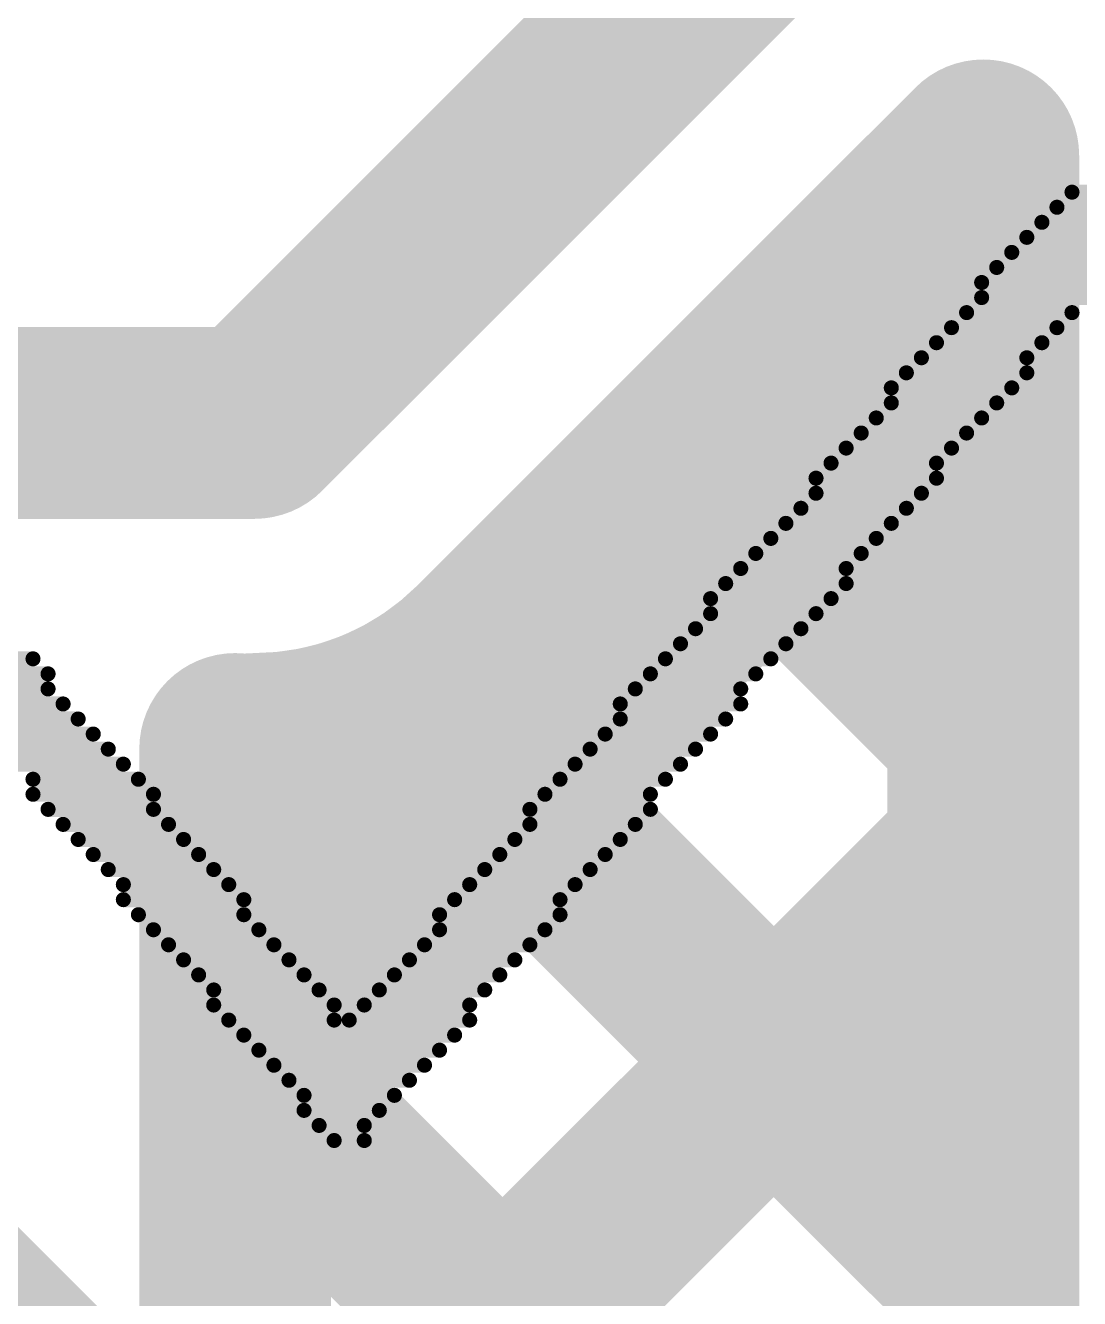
# Model space of a CAD drawing. Header units: inches. Extents: x -0.14 to 1.19, y -0.12 to 0.99.
# Drawn here: x 0.3461 to 0.401, y 0.3293 to 0.3957 of the extents above; entities that cross this region are included whole.
import ezdxf

# ---------------------------------------------------------------- set-up
doc = ezdxf.new("R2010")
doc.units = ezdxf.units.IN
doc.header["$MEASUREMENT"] = 0
for name, color, linetype in [('Bottom Layer', 5, 'Continuous'), ('Bottom Overlay', 54, 'Continuous'), ('Top Layer', 1, 'Continuous')]:
    doc.layers.add(name, color=color, linetype=linetype)

msp = doc.modelspace()

# ---------------------------------------------------------------- linework, layer by layer
at = {"layer": 'Bottom Layer'}
msp.add_lwpolyline([(0.278, 0.372466, 0.04, 0.04, 0), (0.344432, 0.306034, 0.04, 0.04, 0)], format="xyseb", dxfattribs=at)
at = {"layer": 'Bottom Overlay'}
for points in [[(0.400626, 0.387037, 0.000785, 0.000785, 0), (0.408477, 0.387037, 0.000785, 0.000785, 0)], [(0.399841, 0.386252, 0.000785, 0.000785, 0), (0.408477, 0.386252, 0.000785, 0.000785, 0)], [(0.399056, 0.385467, 0.000785, 0.000785, 0), (0.408477, 0.385467, 0.000785, 0.000785, 0)], [(0.398271, 0.384682, 0.000785, 0.000785, 0), (0.408477, 0.384682, 0.000785, 0.000785, 0)], [(0.397486, 0.383897, 0.000785, 0.000785, 0), (0.408477, 0.383897, 0.000785, 0.000785, 0)], [(0.396701, 0.383112, 0.000785, 0.000785, 0), (0.402982, 0.383112, 0.000785, 0.000785, 0)], [(0.395916, 0.382327, 0.000785, 0.000785, 0), (0.402197, 0.382327, 0.000785, 0.000785, 0)], [(0.395916, 0.381542, 0.000785, 0.000785, 0), (0.401411, 0.381542, 0.000785, 0.000785, 0)], [(0.395131, 0.380757, 0.000785, 0.000785, 0), (0.400626, 0.380757, 0.000785, 0.000785, 0)], [(0.394346, 0.379972, 0.000785, 0.000785, 0), (0.399841, 0.379972, 0.000785, 0.000785, 0)], [(0.393561, 0.379187, 0.000785, 0.000785, 0), (0.399056, 0.379187, 0.000785, 0.000785, 0)], [(0.392776, 0.378402, 0.000785, 0.000785, 0), (0.398271, 0.378402, 0.000785, 0.000785, 0)], [(0.391991, 0.377617, 0.000785, 0.000785, 0), (0.398271, 0.377617, 0.000785, 0.000785, 0)], [(0.391206, 0.376832, 0.000785, 0.000785, 0), (0.397486, 0.376832, 0.000785, 0.000785, 0)], [(0.391206, 0.376047, 0.000785, 0.000785, 0), (0.396701, 0.376047, 0.000785, 0.000785, 0)], [(0.390421, 0.375262, 0.000785, 0.000785, 0), (0.395916, 0.375262, 0.000785, 0.000785, 0)], [(0.389636, 0.374476, 0.000785, 0.000785, 0), (0.395131, 0.374476, 0.000785, 0.000785, 0)], [(0.388851, 0.373691, 0.000785, 0.000785, 0), (0.394346, 0.373691, 0.000785, 0.000785, 0)], [(0.388066, 0.372906, 0.000785, 0.000785, 0), (0.393561, 0.372906, 0.000785, 0.000785, 0)], [(0.387281, 0.372121, 0.000785, 0.000785, 0), (0.393561, 0.372121, 0.000785, 0.000785, 0)], [(0.387281, 0.371336, 0.000785, 0.000785, 0), (0.392776, 0.371336, 0.000785, 0.000785, 0)], [(0.386496, 0.370551, 0.000785, 0.000785, 0), (0.391991, 0.370551, 0.000785, 0.000785, 0)], [(0.385711, 0.369766, 0.000785, 0.000785, 0), (0.391206, 0.369766, 0.000785, 0.000785, 0)], [(0.384925, 0.368981, 0.000785, 0.000785, 0), (0.390421, 0.368981, 0.000785, 0.000785, 0)], [(0.38414, 0.368196, 0.000785, 0.000785, 0), (0.389636, 0.368196, 0.000785, 0.000785, 0)], [(0.383355, 0.367411, 0.000785, 0.000785, 0), (0.388851, 0.367411, 0.000785, 0.000785, 0)], [(0.38257, 0.366626, 0.000785, 0.000785, 0), (0.388851, 0.366626, 0.000785, 0.000785, 0)], [(0.381785, 0.365841, 0.000785, 0.000785, 0), (0.388066, 0.365841, 0.000785, 0.000785, 0)], [(0.381785, 0.365056, 0.000785, 0.000785, 0), (0.387281, 0.365056, 0.000785, 0.000785, 0)], [(0.381, 0.364271, 0.000785, 0.000785, 0), (0.386496, 0.364271, 0.000785, 0.000785, 0)], [(0.380215, 0.363486, 0.000785, 0.000785, 0), (0.385711, 0.363486, 0.000785, 0.000785, 0)], [(0.340963, 0.362701, 0.000785, 0.000785, 0), (0.346458, 0.362701, 0.000785, 0.000785, 0)], [(0.37943, 0.362701, 0.000785, 0.000785, 0), (0.384925, 0.362701, 0.000785, 0.000785, 0)], [(0.341748, 0.361916, 0.000785, 0.000785, 0), (0.347243, 0.361916, 0.000785, 0.000785, 0)], [(0.378645, 0.361916, 0.000785, 0.000785, 0), (0.38414, 0.361916, 0.000785, 0.000785, 0)], [(0.341748, 0.361131, 0.000785, 0.000785, 0), (0.347243, 0.361131, 0.000785, 0.000785, 0)], [(0.37786, 0.361131, 0.000785, 0.000785, 0), (0.383355, 0.361131, 0.000785, 0.000785, 0)], [(0.342533, 0.360346, 0.000785, 0.000785, 0), (0.348028, 0.360346, 0.000785, 0.000785, 0)], [(0.377075, 0.360346, 0.000785, 0.000785, 0), (0.383355, 0.360346, 0.000785, 0.000785, 0)], [(0.343318, 0.359561, 0.000785, 0.000785, 0), (0.348813, 0.359561, 0.000785, 0.000785, 0)], [(0.377075, 0.359561, 0.000785, 0.000785, 0), (0.38257, 0.359561, 0.000785, 0.000785, 0)], [(0.344103, 0.358776, 0.000785, 0.000785, 0), (0.349598, 0.358776, 0.000785, 0.000785, 0)], [(0.37629, 0.358776, 0.000785, 0.000785, 0), (0.381785, 0.358776, 0.000785, 0.000785, 0)], [(0.344888, 0.35799, 0.000785, 0.000785, 0), (0.350384, 0.35799, 0.000785, 0.000785, 0)], [(0.375505, 0.35799, 0.000785, 0.000785, 0), (0.381, 0.35799, 0.000785, 0.000785, 0)], [(0.345673, 0.357206, 0.000785, 0.000785, 0), (0.351169, 0.357206, 0.000785, 0.000785, 0)], [(0.37472, 0.357206, 0.000785, 0.000785, 0), (0.380215, 0.357206, 0.000785, 0.000785, 0)], [(0.346458, 0.35642, 0.000785, 0.000785, 0), (0.351954, 0.35642, 0.000785, 0.000785, 0)], [(0.373935, 0.35642, 0.000785, 0.000785, 0), (0.37943, 0.35642, 0.000785, 0.000785, 0)], [(0.346458, 0.355635, 0.000785, 0.000785, 0), (0.352739, 0.355635, 0.000785, 0.000785, 0)], [(0.37315, 0.355635, 0.000785, 0.000785, 0), (0.378645, 0.355635, 0.000785, 0.000785, 0)], [(0.347243, 0.35485, 0.000785, 0.000785, 0), (0.352739, 0.35485, 0.000785, 0.000785, 0)], [(0.372365, 0.35485, 0.000785, 0.000785, 0), (0.378645, 0.35485, 0.000785, 0.000785, 0)], [(0.348028, 0.354065, 0.000785, 0.000785, 0), (0.353524, 0.354065, 0.000785, 0.000785, 0)], [(0.372365, 0.354065, 0.000785, 0.000785, 0), (0.37786, 0.354065, 0.000785, 0.000785, 0)], [(0.348813, 0.35328, 0.000785, 0.000785, 0), (0.354309, 0.35328, 0.000785, 0.000785, 0)], [(0.37158, 0.35328, 0.000785, 0.000785, 0), (0.377075, 0.35328, 0.000785, 0.000785, 0)], [(0.349598, 0.352495, 0.000785, 0.000785, 0), (0.355094, 0.352495, 0.000785, 0.000785, 0)], [(0.370795, 0.352495, 0.000785, 0.000785, 0), (0.37629, 0.352495, 0.000785, 0.000785, 0)], [(0.350384, 0.35171, 0.000785, 0.000785, 0), (0.355879, 0.35171, 0.000785, 0.000785, 0)], [(0.37001, 0.35171, 0.000785, 0.000785, 0), (0.375505, 0.35171, 0.000785, 0.000785, 0)], [(0.351169, 0.350925, 0.000785, 0.000785, 0), (0.356664, 0.350925, 0.000785, 0.000785, 0)], [(0.369225, 0.350925, 0.000785, 0.000785, 0), (0.37472, 0.350925, 0.000785, 0.000785, 0)], [(0.351169, 0.35014, 0.000785, 0.000785, 0), (0.357449, 0.35014, 0.000785, 0.000785, 0)], [(0.36844, 0.35014, 0.000785, 0.000785, 0), (0.373935, 0.35014, 0.000785, 0.000785, 0)], [(0.351954, 0.349355, 0.000785, 0.000785, 0), (0.357449, 0.349355, 0.000785, 0.000785, 0)], [(0.367654, 0.349355, 0.000785, 0.000785, 0), (0.373935, 0.349355, 0.000785, 0.000785, 0)], [(0.352739, 0.34857, 0.000785, 0.000785, 0), (0.358234, 0.34857, 0.000785, 0.000785, 0)], [(0.367654, 0.34857, 0.000785, 0.000785, 0), (0.37315, 0.34857, 0.000785, 0.000785, 0)], [(0.353524, 0.347785, 0.000785, 0.000785, 0), (0.359019, 0.347785, 0.000785, 0.000785, 0)], [(0.366869, 0.347785, 0.000785, 0.000785, 0), (0.372365, 0.347785, 0.000785, 0.000785, 0)], [(0.354309, 0.347, 0.000785, 0.000785, 0), (0.359804, 0.347, 0.000785, 0.000785, 0)], [(0.366084, 0.347, 0.000785, 0.000785, 0), (0.37158, 0.347, 0.000785, 0.000785, 0)], [(0.355094, 0.346215, 0.000785, 0.000785, 0), (0.360589, 0.346215, 0.000785, 0.000785, 0)], [(0.365299, 0.346215, 0.000785, 0.000785, 0), (0.370795, 0.346215, 0.000785, 0.000785, 0)], [(0.355879, 0.34543, 0.000785, 0.000785, 0), (0.361374, 0.34543, 0.000785, 0.000785, 0)], [(0.364514, 0.34543, 0.000785, 0.000785, 0), (0.37001, 0.34543, 0.000785, 0.000785, 0)], [(0.355879, 0.344645, 0.000785, 0.000785, 0), (0.362159, 0.344645, 0.000785, 0.000785, 0)], [(0.363729, 0.344645, 0.000785, 0.000785, 0), (0.369225, 0.344645, 0.000785, 0.000785, 0)], [(0.356664, 0.34386, 0.000785, 0.000785, 0), (0.362159, 0.34386, 0.000785, 0.000785, 0)], [(0.362944, 0.34386, 0.000785, 0.000785, 0), (0.369225, 0.34386, 0.000785, 0.000785, 0)], [(0.357449, 0.343075, 0.000785, 0.000785, 0), (0.36844, 0.343075, 0.000785, 0.000785, 0)], [(0.358234, 0.34229, 0.000785, 0.000785, 0), (0.367654, 0.34229, 0.000785, 0.000785, 0)], [(0.359019, 0.341505, 0.000785, 0.000785, 0), (0.366869, 0.341505, 0.000785, 0.000785, 0)], [(0.359804, 0.34072, 0.000785, 0.000785, 0), (0.366084, 0.34072, 0.000785, 0.000785, 0)], [(0.360589, 0.339934, 0.000785, 0.000785, 0), (0.365299, 0.339934, 0.000785, 0.000785, 0)], [(0.360589, 0.339149, 0.000785, 0.000785, 0), (0.364514, 0.339149, 0.000785, 0.000785, 0)], [(0.361374, 0.338364, 0.000785, 0.000785, 0), (0.363729, 0.338364, 0.000785, 0.000785, 0)], [(0.362159, 0.337579, 0.000785, 0.000785, 0), (0.363729, 0.337579, 0.000785, 0.000785, 0)]]:
    msp.add_lwpolyline(points, format="xyseb", dxfattribs=at)
for points in [[(0.40043, 0.387037, 0.000392, 0.000392, 1), (0.400823, 0.387037, 0.000392, 0.000392, 1)], [(0.399645, 0.386252, 0.000392, 0.000392, 1), (0.400038, 0.386252, 0.000392, 0.000392, 1)], [(0.39886, 0.385467, 0.000392, 0.000392, 1), (0.399253, 0.385467, 0.000392, 0.000392, 1)], [(0.398075, 0.384682, 0.000392, 0.000392, 1), (0.398467, 0.384682, 0.000392, 0.000392, 1)], [(0.39729, 0.383897, 0.000392, 0.000392, 1), (0.397682, 0.383897, 0.000392, 0.000392, 1)], [(0.396505, 0.383112, 0.000392, 0.000392, 1), (0.396897, 0.383112, 0.000392, 0.000392, 1)], [(0.39572, 0.382327, 0.000392, 0.000392, 1), (0.396112, 0.382327, 0.000392, 0.000392, 1)], [(0.39572, 0.381542, 0.000392, 0.000392, 1), (0.396112, 0.381542, 0.000392, 0.000392, 1)], [(0.394935, 0.380757, 0.000392, 0.000392, 1), (0.395327, 0.380757, 0.000392, 0.000392, 1)], [(0.40043, 0.380757, 0.000392, 0.000392, 1), (0.400823, 0.380757, 0.000392, 0.000392, 1)], [(0.39415, 0.379972, 0.000392, 0.000392, 1), (0.394542, 0.379972, 0.000392, 0.000392, 1)], [(0.399645, 0.379972, 0.000392, 0.000392, 1), (0.400038, 0.379972, 0.000392, 0.000392, 1)], [(0.393365, 0.379187, 0.000392, 0.000392, 1), (0.393757, 0.379187, 0.000392, 0.000392, 1)], [(0.39886, 0.379187, 0.000392, 0.000392, 1), (0.399253, 0.379187, 0.000392, 0.000392, 1)], [(0.39258, 0.378402, 0.000392, 0.000392, 1), (0.392972, 0.378402, 0.000392, 0.000392, 1)], [(0.398075, 0.378402, 0.000392, 0.000392, 1), (0.398467, 0.378402, 0.000392, 0.000392, 1)], [(0.391795, 0.377617, 0.000392, 0.000392, 1), (0.392187, 0.377617, 0.000392, 0.000392, 1)], [(0.398075, 0.377617, 0.000392, 0.000392, 1), (0.398467, 0.377617, 0.000392, 0.000392, 1)], [(0.39101, 0.376832, 0.000392, 0.000392, 1), (0.391402, 0.376832, 0.000392, 0.000392, 1)], [(0.39729, 0.376832, 0.000392, 0.000392, 1), (0.397682, 0.376832, 0.000392, 0.000392, 1)], [(0.39101, 0.376047, 0.000392, 0.000392, 1), (0.391402, 0.376047, 0.000392, 0.000392, 1)], [(0.396505, 0.376047, 0.000392, 0.000392, 1), (0.396897, 0.376047, 0.000392, 0.000392, 1)], [(0.390225, 0.375262, 0.000392, 0.000392, 1), (0.390617, 0.375262, 0.000392, 0.000392, 1)], [(0.39572, 0.375262, 0.000392, 0.000392, 1), (0.396112, 0.375262, 0.000392, 0.000392, 1)], [(0.38944, 0.374476, 0.000392, 0.000392, 1), (0.389832, 0.374476, 0.000392, 0.000392, 1)], [(0.394935, 0.374476, 0.000392, 0.000392, 1), (0.395327, 0.374476, 0.000392, 0.000392, 1)], [(0.388655, 0.373691, 0.000392, 0.000392, 1), (0.389047, 0.373691, 0.000392, 0.000392, 1)], [(0.39415, 0.373691, 0.000392, 0.000392, 1), (0.394542, 0.373691, 0.000392, 0.000392, 1)], [(0.387869, 0.372906, 0.000392, 0.000392, 1), (0.388262, 0.372906, 0.000392, 0.000392, 1)], [(0.393365, 0.372906, 0.000392, 0.000392, 1), (0.393757, 0.372906, 0.000392, 0.000392, 1)], [(0.387084, 0.372121, 0.000392, 0.000392, 1), (0.387477, 0.372121, 0.000392, 0.000392, 1)], [(0.393365, 0.372121, 0.000392, 0.000392, 1), (0.393757, 0.372121, 0.000392, 0.000392, 1)], [(0.387084, 0.371336, 0.000392, 0.000392, 1), (0.387477, 0.371336, 0.000392, 0.000392, 1)], [(0.39258, 0.371336, 0.000392, 0.000392, 1), (0.392972, 0.371336, 0.000392, 0.000392, 1)], [(0.386299, 0.370551, 0.000392, 0.000392, 1), (0.386692, 0.370551, 0.000392, 0.000392, 1)], [(0.391795, 0.370551, 0.000392, 0.000392, 1), (0.392187, 0.370551, 0.000392, 0.000392, 1)], [(0.385514, 0.369766, 0.000392, 0.000392, 1), (0.385907, 0.369766, 0.000392, 0.000392, 1)], [(0.39101, 0.369766, 0.000392, 0.000392, 1), (0.391402, 0.369766, 0.000392, 0.000392, 1)], [(0.384729, 0.368981, 0.000392, 0.000392, 1), (0.385122, 0.368981, 0.000392, 0.000392, 1)], [(0.390225, 0.368981, 0.000392, 0.000392, 1), (0.390617, 0.368981, 0.000392, 0.000392, 1)], [(0.383944, 0.368196, 0.000392, 0.000392, 1), (0.384337, 0.368196, 0.000392, 0.000392, 1)], [(0.38944, 0.368196, 0.000392, 0.000392, 1), (0.389832, 0.368196, 0.000392, 0.000392, 1)], [(0.383159, 0.367411, 0.000392, 0.000392, 1), (0.383552, 0.367411, 0.000392, 0.000392, 1)], [(0.388655, 0.367411, 0.000392, 0.000392, 1), (0.389047, 0.367411, 0.000392, 0.000392, 1)], [(0.382374, 0.366626, 0.000392, 0.000392, 1), (0.382767, 0.366626, 0.000392, 0.000392, 1)], [(0.388655, 0.366626, 0.000392, 0.000392, 1), (0.389047, 0.366626, 0.000392, 0.000392, 1)], [(0.381589, 0.365841, 0.000392, 0.000392, 1), (0.381981, 0.365841, 0.000392, 0.000392, 1)], [(0.387869, 0.365841, 0.000392, 0.000392, 1), (0.388262, 0.365841, 0.000392, 0.000392, 1)], [(0.381589, 0.365056, 0.000392, 0.000392, 1), (0.381981, 0.365056, 0.000392, 0.000392, 1)], [(0.387084, 0.365056, 0.000392, 0.000392, 1), (0.387477, 0.365056, 0.000392, 0.000392, 1)], [(0.380804, 0.364271, 0.000392, 0.000392, 1), (0.381196, 0.364271, 0.000392, 0.000392, 1)], [(0.386299, 0.364271, 0.000392, 0.000392, 1), (0.386692, 0.364271, 0.000392, 0.000392, 1)], [(0.380019, 0.363486, 0.000392, 0.000392, 1), (0.380412, 0.363486, 0.000392, 0.000392, 1)], [(0.385514, 0.363486, 0.000392, 0.000392, 1), (0.385907, 0.363486, 0.000392, 0.000392, 1)], [(0.346262, 0.362701, 0.000392, 0.000392, 1), (0.346654, 0.362701, 0.000392, 0.000392, 1)], [(0.379234, 0.362701, 0.000392, 0.000392, 1), (0.379626, 0.362701, 0.000392, 0.000392, 1)], [(0.384729, 0.362701, 0.000392, 0.000392, 1), (0.385122, 0.362701, 0.000392, 0.000392, 1)], [(0.347047, 0.361916, 0.000392, 0.000392, 1), (0.34744, 0.361916, 0.000392, 0.000392, 1)], [(0.378449, 0.361916, 0.000392, 0.000392, 1), (0.378841, 0.361916, 0.000392, 0.000392, 1)], [(0.383944, 0.361916, 0.000392, 0.000392, 1), (0.384337, 0.361916, 0.000392, 0.000392, 1)], [(0.347047, 0.361131, 0.000392, 0.000392, 1), (0.34744, 0.361131, 0.000392, 0.000392, 1)], [(0.377664, 0.361131, 0.000392, 0.000392, 1), (0.378056, 0.361131, 0.000392, 0.000392, 1)], [(0.383159, 0.361131, 0.000392, 0.000392, 1), (0.383552, 0.361131, 0.000392, 0.000392, 1)], [(0.347832, 0.360346, 0.000392, 0.000392, 1), (0.348224, 0.360346, 0.000392, 0.000392, 1)], [(0.376879, 0.360346, 0.000392, 0.000392, 1), (0.377271, 0.360346, 0.000392, 0.000392, 1)], [(0.383159, 0.360346, 0.000392, 0.000392, 1), (0.383552, 0.360346, 0.000392, 0.000392, 1)], [(0.348617, 0.359561, 0.000392, 0.000392, 1), (0.34901, 0.359561, 0.000392, 0.000392, 1)], [(0.376879, 0.359561, 0.000392, 0.000392, 1), (0.377271, 0.359561, 0.000392, 0.000392, 1)], [(0.382374, 0.359561, 0.000392, 0.000392, 1), (0.382767, 0.359561, 0.000392, 0.000392, 1)], [(0.349402, 0.358776, 0.000392, 0.000392, 1), (0.349795, 0.358776, 0.000392, 0.000392, 1)], [(0.376094, 0.358776, 0.000392, 0.000392, 1), (0.376486, 0.358776, 0.000392, 0.000392, 1)], [(0.381589, 0.358776, 0.000392, 0.000392, 1), (0.381981, 0.358776, 0.000392, 0.000392, 1)], [(0.350187, 0.35799, 0.000392, 0.000392, 1), (0.35058, 0.35799, 0.000392, 0.000392, 1)], [(0.375309, 0.35799, 0.000392, 0.000392, 1), (0.375701, 0.35799, 0.000392, 0.000392, 1)], [(0.380804, 0.35799, 0.000392, 0.000392, 1), (0.381196, 0.35799, 0.000392, 0.000392, 1)], [(0.350972, 0.357206, 0.000392, 0.000392, 1), (0.351365, 0.357206, 0.000392, 0.000392, 1)], [(0.374524, 0.357206, 0.000392, 0.000392, 1), (0.374916, 0.357206, 0.000392, 0.000392, 1)], [(0.380019, 0.357206, 0.000392, 0.000392, 1), (0.380412, 0.357206, 0.000392, 0.000392, 1)], [(0.346262, 0.35642, 0.000392, 0.000392, 1), (0.346654, 0.35642, 0.000392, 0.000392, 1)], [(0.351757, 0.35642, 0.000392, 0.000392, 1), (0.35215, 0.35642, 0.000392, 0.000392, 1)], [(0.373739, 0.35642, 0.000392, 0.000392, 1), (0.374131, 0.35642, 0.000392, 0.000392, 1)], [(0.379234, 0.35642, 0.000392, 0.000392, 1), (0.379626, 0.35642, 0.000392, 0.000392, 1)], [(0.346262, 0.355635, 0.000392, 0.000392, 1), (0.346654, 0.355635, 0.000392, 0.000392, 1)], [(0.352542, 0.355635, 0.000392, 0.000392, 1), (0.352935, 0.355635, 0.000392, 0.000392, 1)], [(0.372954, 0.355635, 0.000392, 0.000392, 1), (0.373346, 0.355635, 0.000392, 0.000392, 1)], [(0.378449, 0.355635, 0.000392, 0.000392, 1), (0.378841, 0.355635, 0.000392, 0.000392, 1)], [(0.347047, 0.35485, 0.000392, 0.000392, 1), (0.34744, 0.35485, 0.000392, 0.000392, 1)], [(0.352542, 0.35485, 0.000392, 0.000392, 1), (0.352935, 0.35485, 0.000392, 0.000392, 1)], [(0.372169, 0.35485, 0.000392, 0.000392, 1), (0.372561, 0.35485, 0.000392, 0.000392, 1)], [(0.378449, 0.35485, 0.000392, 0.000392, 1), (0.378841, 0.35485, 0.000392, 0.000392, 1)], [(0.347832, 0.354065, 0.000392, 0.000392, 1), (0.348224, 0.354065, 0.000392, 0.000392, 1)], [(0.353328, 0.354065, 0.000392, 0.000392, 1), (0.35372, 0.354065, 0.000392, 0.000392, 1)], [(0.372169, 0.354065, 0.000392, 0.000392, 1), (0.372561, 0.354065, 0.000392, 0.000392, 1)], [(0.377664, 0.354065, 0.000392, 0.000392, 1), (0.378056, 0.354065, 0.000392, 0.000392, 1)], [(0.348617, 0.35328, 0.000392, 0.000392, 1), (0.34901, 0.35328, 0.000392, 0.000392, 1)], [(0.354112, 0.35328, 0.000392, 0.000392, 1), (0.354505, 0.35328, 0.000392, 0.000392, 1)], [(0.371383, 0.35328, 0.000392, 0.000392, 1), (0.371776, 0.35328, 0.000392, 0.000392, 1)], [(0.376879, 0.35328, 0.000392, 0.000392, 1), (0.377271, 0.35328, 0.000392, 0.000392, 1)], [(0.349402, 0.352495, 0.000392, 0.000392, 1), (0.349795, 0.352495, 0.000392, 0.000392, 1)], [(0.354897, 0.352495, 0.000392, 0.000392, 1), (0.35529, 0.352495, 0.000392, 0.000392, 1)], [(0.370598, 0.352495, 0.000392, 0.000392, 1), (0.370991, 0.352495, 0.000392, 0.000392, 1)], [(0.376094, 0.352495, 0.000392, 0.000392, 1), (0.376486, 0.352495, 0.000392, 0.000392, 1)], [(0.350187, 0.35171, 0.000392, 0.000392, 1), (0.35058, 0.35171, 0.000392, 0.000392, 1)], [(0.355683, 0.35171, 0.000392, 0.000392, 1), (0.356075, 0.35171, 0.000392, 0.000392, 1)], [(0.369813, 0.35171, 0.000392, 0.000392, 1), (0.370206, 0.35171, 0.000392, 0.000392, 1)], [(0.375309, 0.35171, 0.000392, 0.000392, 1), (0.375701, 0.35171, 0.000392, 0.000392, 1)], [(0.350972, 0.350925, 0.000392, 0.000392, 1), (0.351365, 0.350925, 0.000392, 0.000392, 1)], [(0.356468, 0.350925, 0.000392, 0.000392, 1), (0.35686, 0.350925, 0.000392, 0.000392, 1)], [(0.369028, 0.350925, 0.000392, 0.000392, 1), (0.369421, 0.350925, 0.000392, 0.000392, 1)], [(0.374524, 0.350925, 0.000392, 0.000392, 1), (0.374916, 0.350925, 0.000392, 0.000392, 1)], [(0.350972, 0.35014, 0.000392, 0.000392, 1), (0.351365, 0.35014, 0.000392, 0.000392, 1)], [(0.357253, 0.35014, 0.000392, 0.000392, 1), (0.357645, 0.35014, 0.000392, 0.000392, 1)], [(0.368243, 0.35014, 0.000392, 0.000392, 1), (0.368636, 0.35014, 0.000392, 0.000392, 1)], [(0.373739, 0.35014, 0.000392, 0.000392, 1), (0.374131, 0.35014, 0.000392, 0.000392, 1)], [(0.351757, 0.349355, 0.000392, 0.000392, 1), (0.35215, 0.349355, 0.000392, 0.000392, 1)], [(0.357253, 0.349355, 0.000392, 0.000392, 1), (0.357645, 0.349355, 0.000392, 0.000392, 1)], [(0.367458, 0.349355, 0.000392, 0.000392, 1), (0.367851, 0.349355, 0.000392, 0.000392, 1)], [(0.373739, 0.349355, 0.000392, 0.000392, 1), (0.374131, 0.349355, 0.000392, 0.000392, 1)], [(0.352542, 0.34857, 0.000392, 0.000392, 1), (0.352935, 0.34857, 0.000392, 0.000392, 1)], [(0.358038, 0.34857, 0.000392, 0.000392, 1), (0.35843, 0.34857, 0.000392, 0.000392, 1)], [(0.367458, 0.34857, 0.000392, 0.000392, 1), (0.367851, 0.34857, 0.000392, 0.000392, 1)], [(0.372954, 0.34857, 0.000392, 0.000392, 1), (0.373346, 0.34857, 0.000392, 0.000392, 1)], [(0.353328, 0.347785, 0.000392, 0.000392, 1), (0.35372, 0.347785, 0.000392, 0.000392, 1)], [(0.358823, 0.347785, 0.000392, 0.000392, 1), (0.359215, 0.347785, 0.000392, 0.000392, 1)], [(0.366673, 0.347785, 0.000392, 0.000392, 1), (0.367066, 0.347785, 0.000392, 0.000392, 1)], [(0.372169, 0.347785, 0.000392, 0.000392, 1), (0.372561, 0.347785, 0.000392, 0.000392, 1)], [(0.354112, 0.347, 0.000392, 0.000392, 1), (0.354505, 0.347, 0.000392, 0.000392, 1)], [(0.359608, 0.347, 0.000392, 0.000392, 1), (0.36, 0.347, 0.000392, 0.000392, 1)], [(0.365888, 0.347, 0.000392, 0.000392, 1), (0.366281, 0.347, 0.000392, 0.000392, 1)], [(0.371383, 0.347, 0.000392, 0.000392, 1), (0.371776, 0.347, 0.000392, 0.000392, 1)], [(0.354897, 0.346215, 0.000392, 0.000392, 1), (0.35529, 0.346215, 0.000392, 0.000392, 1)], [(0.360393, 0.346215, 0.000392, 0.000392, 1), (0.360785, 0.346215, 0.000392, 0.000392, 1)], [(0.365103, 0.346215, 0.000392, 0.000392, 1), (0.365496, 0.346215, 0.000392, 0.000392, 1)], [(0.370598, 0.346215, 0.000392, 0.000392, 1), (0.370991, 0.346215, 0.000392, 0.000392, 1)], [(0.355683, 0.34543, 0.000392, 0.000392, 1), (0.356075, 0.34543, 0.000392, 0.000392, 1)], [(0.361178, 0.34543, 0.000392, 0.000392, 1), (0.36157, 0.34543, 0.000392, 0.000392, 1)], [(0.364318, 0.34543, 0.000392, 0.000392, 1), (0.36471, 0.34543, 0.000392, 0.000392, 1)], [(0.369813, 0.34543, 0.000392, 0.000392, 1), (0.370206, 0.34543, 0.000392, 0.000392, 1)], [(0.355683, 0.344645, 0.000392, 0.000392, 1), (0.356075, 0.344645, 0.000392, 0.000392, 1)], [(0.361963, 0.344645, 0.000392, 0.000392, 1), (0.362355, 0.344645, 0.000392, 0.000392, 1)], [(0.363533, 0.344645, 0.000392, 0.000392, 1), (0.363926, 0.344645, 0.000392, 0.000392, 1)], [(0.369028, 0.344645, 0.000392, 0.000392, 1), (0.369421, 0.344645, 0.000392, 0.000392, 1)], [(0.356468, 0.34386, 0.000392, 0.000392, 1), (0.35686, 0.34386, 0.000392, 0.000392, 1)], [(0.361963, 0.34386, 0.000392, 0.000392, 1), (0.362355, 0.34386, 0.000392, 0.000392, 1)], [(0.362748, 0.34386, 0.000392, 0.000392, 1), (0.36314, 0.34386, 0.000392, 0.000392, 1)], [(0.369028, 0.34386, 0.000392, 0.000392, 1), (0.369421, 0.34386, 0.000392, 0.000392, 1)], [(0.357253, 0.343075, 0.000392, 0.000392, 1), (0.357645, 0.343075, 0.000392, 0.000392, 1)], [(0.368243, 0.343075, 0.000392, 0.000392, 1), (0.368636, 0.343075, 0.000392, 0.000392, 1)], [(0.358038, 0.34229, 0.000392, 0.000392, 1), (0.35843, 0.34229, 0.000392, 0.000392, 1)], [(0.367458, 0.34229, 0.000392, 0.000392, 1), (0.367851, 0.34229, 0.000392, 0.000392, 1)], [(0.358823, 0.341505, 0.000392, 0.000392, 1), (0.359215, 0.341505, 0.000392, 0.000392, 1)], [(0.366673, 0.341505, 0.000392, 0.000392, 1), (0.367066, 0.341505, 0.000392, 0.000392, 1)], [(0.359608, 0.34072, 0.000392, 0.000392, 1), (0.36, 0.34072, 0.000392, 0.000392, 1)], [(0.365888, 0.34072, 0.000392, 0.000392, 1), (0.366281, 0.34072, 0.000392, 0.000392, 1)], [(0.360393, 0.339934, 0.000392, 0.000392, 1), (0.360785, 0.339934, 0.000392, 0.000392, 1)], [(0.365103, 0.339934, 0.000392, 0.000392, 1), (0.365496, 0.339934, 0.000392, 0.000392, 1)], [(0.360393, 0.339149, 0.000392, 0.000392, 1), (0.360785, 0.339149, 0.000392, 0.000392, 1)], [(0.364318, 0.339149, 0.000392, 0.000392, 1), (0.36471, 0.339149, 0.000392, 0.000392, 1)], [(0.361178, 0.338364, 0.000392, 0.000392, 1), (0.36157, 0.338364, 0.000392, 0.000392, 1)], [(0.363533, 0.338364, 0.000392, 0.000392, 1), (0.363926, 0.338364, 0.000392, 0.000392, 1)], [(0.361963, 0.337579, 0.000392, 0.000392, 1), (0.362355, 0.337579, 0.000392, 0.000392, 1)], [(0.363533, 0.337579, 0.000392, 0.000392, 1), (0.363926, 0.337579, 0.000392, 0.000392, 1)]]:
    msp.add_lwpolyline(points, format="xyseb", close=True, dxfattribs=at)
at = {"layer": 'Top Layer'}
for points in [[(0.358, 0.375, 0.01, 0.01, 0), (0.389, 0.406, 0.01, 0.01, 0)], [(0.37004, 0.362998, 0.01, 0.01, 0), (0.396, 0.388958, 0.01, 0.01, 0)], [(0.396, 0.289037, 0.01, 0.01, 0), (0.396, 0.388958, 0.01, 0.01, 0)], [(0.357, 0.341903, 0.01, 0.01, 0), (0.396, 0.380903, 0.01, 0.01, 0)], [(0.357, 0.341903, 0.01, 0.01, 0), (0.396, 0.380903, 0.01, 0.01, 0)], [(0.319685, 0.375, 0.01, 0.01, 0), (0.358, 0.375, 0.01, 0.01, 0)], [(0.38105, 0.374008, 0.01, 0.01, 0), (0.396, 0.359058, 0.01, 0.01, 0)], [(0.37004, 0.362998, 0.01, 0.01, -0.199327), (0.358, 0.358, 0.01, 0.01, 0)], [(0.370021, 0.362979, 0.01, 0.01, -0.198912), (0.358, 0.358, 0.01, 0.01, 0)], [(0.366498, 0.360276, 0.01, 0.01, 0), (0.396, 0.330774, 0.01, 0.01, 0)], [(0.357, 0.309, 0.01, 0.01, 0), (0.357, 0.358, 0.01, 0.01, 0)], [(0.357, 0.313619, 0.01, 0.01, 0), (0.396, 0.352619, 0.01, 0.01, 0)], [(0.357, 0.34149, 0.01, 0.01, 0), (0.396, 0.30249, 0.01, 0.01, 0)]]:
    msp.add_lwpolyline(points, format="xyseb", dxfattribs=at)
for points in [[(0.3935, 0.388958, 0.005, 0.005, 1), (0.3985, 0.388958, 0.005, 0.005, 1)], [(0.3935, 0.388958, 0.005, 0.005, 1), (0.3985, 0.388958, 0.005, 0.005, 1)], [(0.3935, 0.380903, 0.005, 0.005, 1), (0.3985, 0.380903, 0.005, 0.005, 1)], [(0.3935, 0.380903, 0.005, 0.005, 1), (0.3985, 0.380903, 0.005, 0.005, 1)], [(0.3555, 0.375, 0.005, 0.005, 1), (0.3605, 0.375, 0.005, 0.005, 1)], [(0.3555, 0.375, 0.005, 0.005, 1), (0.3605, 0.375, 0.005, 0.005, 1)], [(0.37855, 0.374008, 0.005, 0.005, 1), (0.38355, 0.374008, 0.005, 0.005, 1)], [(0.367521, 0.362979, 0.005, 0.005, 1), (0.372521, 0.362979, 0.005, 0.005, 1)], [(0.36754, 0.362998, 0.005, 0.005, 1), (0.37254, 0.362998, 0.005, 0.005, 1)], [(0.36754, 0.362998, 0.005, 0.005, 1), (0.37254, 0.362998, 0.005, 0.005, 1)], [(0.363998, 0.360276, 0.005, 0.005, 1), (0.368998, 0.360276, 0.005, 0.005, 1)], [(0.3935, 0.359058, 0.005, 0.005, 1), (0.3985, 0.359058, 0.005, 0.005, 1)], [(0.3545, 0.358, 0.005, 0.005, 1), (0.3595, 0.358, 0.005, 0.005, 1)], [(0.3555, 0.358, 0.005, 0.005, 1), (0.3605, 0.358, 0.005, 0.005, 1)], [(0.3555, 0.358, 0.005, 0.005, 1), (0.3605, 0.358, 0.005, 0.005, 1)], [(0.3935, 0.352619, 0.005, 0.005, 1), (0.3985, 0.352619, 0.005, 0.005, 1)], [(0.3545, 0.341903, 0.005, 0.005, 1), (0.3595, 0.341903, 0.005, 0.005, 1)], [(0.3545, 0.341903, 0.005, 0.005, 1), (0.3595, 0.341903, 0.005, 0.005, 1)], [(0.3545, 0.34149, 0.005, 0.005, 1), (0.3595, 0.34149, 0.005, 0.005, 1)], [(0.3935, 0.330774, 0.005, 0.005, 1), (0.3985, 0.330774, 0.005, 0.005, 1)]]:
    msp.add_lwpolyline(points, format="xyseb", close=True, dxfattribs=at)

doc.saveas('drawing.dxf')
